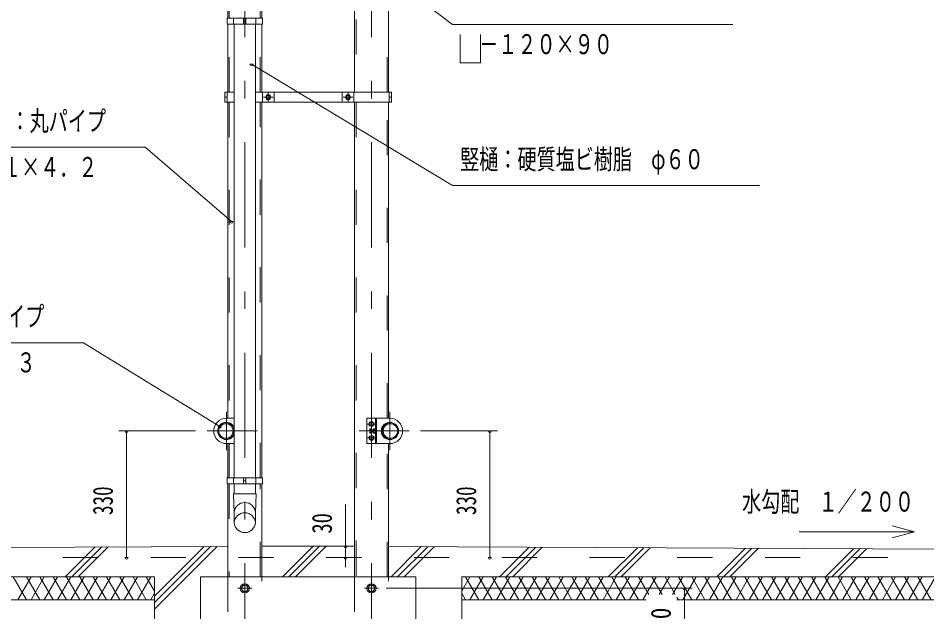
# Model space of a CAD drawing. Units: millimetres, scale not verified. Extents: x -33157 to 33170, y -14700 to 14700.
# Drawn here: x 20352 to 28634, y 1038 to 6454 of the extents above; entities that cross this region are included whole.
import ezdxf
from ezdxf.enums import TextEntityAlignment as Align

# ---------------------------------------------------------------- set-up
doc = ezdxf.new("R2010")
doc.units = ezdxf.units.MM
doc.header["$LTSCALE"] = 80
doc.linetypes.add('USER2', pattern=[10, 4, -6])
doc.linetypes.add('USER3', pattern=[24, 12, -5, 2, -5])
for name, color, linetype, lineweight in [('0-6_2-02BOLD', 7, 'Continuous', 18), ('0-7_2-12HIDDEN', 3, 'USER2', 18), ('0-8_2-22CENTER', 3, 'USER3', 18), ('0-9_2-42THIN', 4, 'Continuous', 18), ('0-A_2-52DIM', 3, 'Continuous', 18), ('0-B_2-62HATCH', 2, 'Continuous', 18)]:
    doc.layers.add(name, color=color, linetype=linetype, lineweight=lineweight)
doc.styles.add('ＭＳ ゴシック', font='')
doc.styles.get('ＭＳ ゴシック').set_extended_font_data('MS Gothic')

msp = doc.modelspace()

# ---------------------------------------------------------------- linework, layer by layer
at = {"layer": '0-6_2-02BOLD'}
for p, q in [((22261.59, 6453.9), (22261.59, 7241.41)), ((23416.6, 5778.4), (23416.6, 7241.41)), ((23728.45, 7241.41), (23728.45, 5778.4)), ((22573.44, 6543.06), (22573.44, 6453.9)), ((22261.59, 5778.4), (22261.59, 6397.9)), ((22315.66, 6397.9), (22315.66, 6453.9)), ((22321.26, 2260.9), (22321.26, 6397.9)), ((22406.84, 6453.9), (22406.84, 6397.9)), ((22428.2, 6425.9), (22406.84, 6425.9)), ((22428.2, 6397.9), (22428.2, 6453.9)), ((22513.79, 6397.9), (22513.79, 2260.9)), ((22519.34, 6453.9), (22519.34, 6397.9)), ((22573.44, 6397.9), (22573.44, 5778.4)), ((22256, 5732.91), (22234.65, 5732.91)), ((22256, 5687.41), (22256, 5778.4)), ((22579.05, 5778.4), (22579.05, 5687.41)), ((22684.05, 5687.41), (22684.05, 5778.4)), ((23305.99, 5778.4), (23305.99, 5687.41)), ((23410.99, 5687.41), (23410.99, 5778.4)), ((23734.04, 5778.4), (23734.04, 5687.41)), ((23734.04, 5732.91), (23755.38, 5732.91)), ((22261.59, 2803.4), (22261.59, 5687.41)), ((22573.44, 5687.41), (22573.44, 2260.9)), ((23416.6, 1357.9), (23416.6, 5687.41)), ((23728.45, 5687.41), (23728.45, 2803.4)), ((22321.26, 2803.4), (22249.52, 2803.4)), ((23607.52, 2803.4), (23607.52, 2572.4)), ((23572.52, 2698.01), (23560.29, 2698.01)), ((23560.29, 2677.8), (23572.52, 2677.8)), ((23590.02, 2698.4), (23572.52, 2698.4)), ((23572.52, 2677.4), (23590.02, 2677.4)), ((23607.52, 2698.01), (23591.79, 2698.01)), ((23591.79, 2677.8), (23607.52, 2677.8)), ((23607.52, 2667.7), (23591.79, 2667.7)), ((23666.32, 2677.4), (23662.47, 2677.4)), ((22249.52, 2572.4), (22321.26, 2572.4)), ((22261.59, 2260.9), (22261.59, 2572.4)), ((23728.45, 2572.4), (23728.45, 1357.9)), ((22315.66, 2204.9), (22315.66, 2260.9)), ((22406.84, 2204.9), (22406.84, 2260.9)), ((22428.2, 2260.9), (22428.2, 2204.9)), ((22519.34, 2260.9), (22519.34, 2204.9)), ((22261.59, 1357.9), (22261.59, 2204.9)), ((22321.24, 2204.9), (22321.24, 2115.78)), ((22406.84, 2232.9), (22428.2, 2232.9)), ((22513.74, 2204.9), (22513.74, 2115.78)), ((22573.44, 2204.9), (22573.44, 1357.9)), ((22261.59, 1634.25), (15960.02, 1602.9)), ((22015.02, 1357.9), (22015.02, 482.9)), ((24395.02, 1357.9), (24395.02, 482.9)), ((24395.02, 1357.9), (30030.02, 1357.9)), ((26075.01, 1147.9), (24395.02, 1147.9))]:
    msp.add_line(p, q, dxfattribs=at)
for points in [[(22579.04, 6453.9), (22579.04, 6397.9), (22256, 6397.9), (22256, 6453.9)], [(22613.61, 5722.81), (22613.61, 5743.01), (22631.11, 5753.12), (22648.61, 5743.01), (22648.61, 5722.81), (22631.11, 5712.69)], [(23341.43, 5722.81), (23341.43, 5743.01), (23358.92, 5753.12), (23376.43, 5743.01), (23376.43, 5722.81), (23358.92, 5712.69)], [(23590.02, 2740.8), (23572.52, 2730.69), (23555.02, 2740.8), (23555.02, 2761.01), (23572.52, 2771.11), (23590.02, 2761.01)], [(23558.52, 2705.05), (23558.52, 2670.75), (23560.29, 2667.7), (23572.52, 2667.7), (23572.52, 2708.11), (23560.29, 2708.11)], [(23590.02, 2614.8), (23572.52, 2604.69), (23555.02, 2614.8), (23555.02, 2635), (23572.52, 2645.11), (23590.02, 2635)], [(22256, 2204.9), (22579.04, 2204.9), (22579.04, 2260.9), (22256, 2260.9)], [(22434.7, 1282.65), (22451.87, 1252.9), (22434.7, 1223.15), (22400.34, 1223.15), (22383.17, 1252.9), (22400.34, 1282.65)], [(23589.7, 1282.65), (23555.34, 1282.65), (23538.17, 1252.9), (23555.34, 1223.15), (23589.7, 1223.15), (23606.87, 1252.9)]]:
    msp.add_lwpolyline(points, close=True, dxfattribs=at)
for points in [[(22321.26, 5778.4), (22234.65, 5778.4), (22234.65, 5687.41), (22321.26, 5687.41)], [(22513.79, 5778.4), (23755.38, 5778.4), (23755.38, 5687.41), (22513.79, 5687.41)], [(23740.52, 2803.4), (23530.53, 2803.4), (23530.53, 2572.4), (23740.52, 2572.4)], [(23591.79, 2667.7), (23590.02, 2670.75), (23590.02, 2705.05), (23591.79, 2708.11), (23607.52, 2708.11)], [(23662.47, 2698.4), (23666.32, 2698.4), (23669.82, 2694.9), (23669.82, 2680.9), (23666.32, 2677.41), (23666.32, 2698.4)], [(22321.26, 1851.51), (22321.26, 1941.96), (22314.25, 2115.79), (22520.75, 2115.79)], [(22520.75, 2115.79), (22513.76, 1941.96), (22513.76, 1851.51)], [(15960.02, 1602.9), (15960.02, 1147.9), (21595.02, 1147.9)], [(22573.44, 1635.81), (22995.02, 1637.9), (23416.6, 1635.81)], [(23728.45, 1634.25), (30030.02, 1602.9), (30030.02, 1147.9), (26355.02, 1147.9)], [(21595.02, 482.9), (21595.02, 1357.9), (15960.02, 1357.9)], [(23975.02, 482.9), (23975.02, 1357.9), (22015.02, 1357.9)]]:
    msp.add_lwpolyline(points, dxfattribs=at)
for centre, radius in [((22631.11, 5732.91), 21.88), ((22631.11, 5732.91), 17.15), ((23358.92, 5732.91), 21.88), ((23358.92, 5732.91), 17.15), ((22245.49, 2687.9), 74.72), ((22245.49, 2687.9), 66.67), ((23572.52, 2750.9), 21.88), ((23572.52, 2750.9), 17.15), ((23740.52, 2687.9), 78.75), ((23744.55, 2687.9), 74.72), ((23744.55, 2687.9), 66.67), ((23572.52, 2624.9), 21.88), ((23572.52, 2624.9), 17.15), ((22417.52, 1252.9), 42), ((22417.52, 1252.9), 28.88), ((23572.52, 1252.9), 42), ((23572.52, 1252.9), 28.88)]:
    msp.add_circle(centre, radius, dxfattribs=at)
for centre, radius, start, end in [((22249.52, 2687.9), 115.5, 90, 270), ((22249.52, 2687.9), 78.75, 24.35744, 335.64256), ((23740.52, 2687.9), 115.5, 270, 90), ((23588.3, 2687.91), 29.79, 160.17088, 199.83133), ((23566.63, 2703.06), 8.11, 180, 218.54623), ((23566.63, 2672.75), 8.11, 141.46857, 180), ((23619.8, 2687.9), 29.79, 160.16867, 199.82912), ((23598.13, 2703.06), 8.11, 180, 218.53143), ((23598.13, 2672.75), 8.11, 141.45377, 180), ((22417.52, 1938.53), 96.43, 3.55867, 176.44133), ((22417.52, 1845.52), 96.43, 3.55867, 176.44133), ((22417.52, 1857.5), 96.44, 183.56303, 356.43697)]:
    msp.add_arc(centre, radius, start, end, dxfattribs=at)
at = {"layer": '0-7_2-12HIDDEN'}
for p, q in [((22276.29, 6453.9), (22276.29, 7241.41)), ((23431.3, 7241.41), (23431.3, 5778.4)), ((23713.75, 5778.4), (23713.75, 7241.41)), ((22558.74, 6453.9), (22558.74, 6537.72)), ((22276.29, 5778.4), (22276.29, 6397.9)), ((22558.74, 5778.4), (22558.74, 6397.9)), ((22276.29, 5687.41), (22276.29, 2803.4)), ((22558.74, 2260.9), (22558.74, 5687.41)), ((23431.3, 5687.41), (23431.3, 1357.9)), ((23713.75, 2803.4), (23713.75, 5687.41)), ((23618.72, 2572.4), (23618.72, 2803.4)), ((22276.29, 2572.4), (22276.29, 2260.9)), ((23713.75, 1357.9), (23713.75, 2572.4)), ((22276.29, 2204.9), (22276.29, 1357.9)), ((22558.74, 1357.9), (22558.74, 2204.9)), ((15960.02, 1532.9), (30030.02, 1532.9)), ((22261.59, 1357.9), (22261.59, 517.9))]:
    msp.add_line(p, q, dxfattribs=at)
for points in [[(22261.59, 517.9), (22573.44, 517.9), (22573.44, 1357.9)], [(23416.6, 1357.9), (23416.6, 517.9), (23728.45, 517.9), (23728.45, 1357.9)]]:
    msp.add_lwpolyline(points, dxfattribs=at)
at = {"layer": '0-8_2-22CENTER'}
for p, q in [((22417.52, 7241.41), (22417.52, -1827.1)), ((23572.52, 7241.41), (23572.52, -1827.1)), ((22587.36, 5732.91), (22674.87, 5732.91)), ((22631.11, 5776.65), (22631.11, 5689.16)), ((23402.68, 5732.91), (23315.17, 5732.91)), ((23358.92, 5776.65), (23358.92, 5689.16)), ((22249.52, 2862.9), (22249.52, 2512.9)), ((23740.52, 2512.9), (23740.52, 2862.9)), ((23616.27, 2750.9), (23528.77, 2750.9)), ((22529.52, 2687.9), (22074.52, 2687.9)), ((23915.52, 2687.9), (23460.52, 2687.9)), ((23526.48, 2624.9), (23616.27, 2624.9)), ((22480.52, 1252.9), (22354.52, 1252.9)), ((23635.52, 1252.9), (23509.52, 1252.9))]:
    msp.add_line(p, q, dxfattribs=at)
at = {"layer": '0-9_2-42THIN'}
for p, q in [((23572.52, 2695.6), (23590.02, 2695.6)), ((23590.02, 2680.2), (23572.52, 2680.2)), ((23669.12, 2695.6), (23662.14, 2695.6)), ((23662.14, 2680.2), (23669.12, 2680.2))]:
    msp.add_line(p, q, dxfattribs=at)
at = {"layer": '0-A_2-52DIM'}
for p, q in [((22492.98, 6033), (22464.98, 6033)), ((24310.38, 4926.09), (22478.98, 6033)), ((19550.12, 5275.48), (21510.12, 5275.48)), ((21510.12, 5275.48), (22297.07, 4597.82)), ((24310.38, 4926.09), (27110.38, 4926.09)), ((22311.08, 4597.82), (22283.08, 4597.82)), ((20947.52, 3492.9), (18987.52, 3492.9)), ((22189.19, 2728.79), (20947.52, 3492.9)), ((21969.52, 2687.9), (21269.52, 2687.9)), ((21353.52, 2687.9), (21325.52, 2687.9)), ((21339.52, 2687.9), (21339.52, 1532.9)), ((22203.19, 2728.79), (22175.19, 2728.79)), ((24720.52, 2687.9), (24020.52, 2687.9)), ((24664.52, 2687.9), (24636.52, 2687.9)), ((24650.52, 1532.9), (24650.52, 2687.9)), ((23335.97, 1445.03), (23335.97, 2015.9)), ((28317.6, 1713.33), (28520.44, 1767.69)), ((23391.7, 1637.9), (23084.75, 1637.9)), ((23349.97, 1637.9), (23321.97, 1637.9)), ((21353.52, 1532.9), (21325.52, 1532.9)), ((23349.97, 1532.9), (23321.97, 1532.9)), ((24664.52, 1532.9), (24636.52, 1532.9)), ((26495.02, 1252.9), (23705.52, 1252.9)), ((26439.02, 1252.9), (26411.02, 1252.9)), ((26425.02, 104.9), (26425.02, 1252.9))]:
    msp.add_line(p, q, dxfattribs=at)
for points in [[(26865.38, 6396.09), (24310.38, 6396.09), (23221.82, 7220.38)], [(24564.68, 6303.61), (24564.68, 6046.09), (24380.37, 6046.09), (24380.37, 6303.61)], [(27470.45, 1767.69), (28520.44, 1767.69), (28317.6, 1822.04)]]:
    msp.add_lwpolyline(points, dxfattribs=at)
for centre in [(22478.98, 6033), (22297.08, 4597.82), (21339.52, 2687.9), (22189.19, 2728.79), (24650.52, 2687.9), (23335.97, 1637.9), (21339.52, 1532.9), (23335.97, 1532.9), (24650.52, 1532.9), (26425.02, 1252.9)]:
    msp.add_arc(centre, 14, 180, 0, dxfattribs=at)
at = {"layer": '0-B_2-62HATCH'}
for p, q in [((20780.73, 1357.9), (21051.06, 1628.23)), ((21110.75, 1628.53), (20840.13, 1357.9)), ((20899.52, 1357.9), (21170.44, 1628.83)), ((21595.02, 1063.45), (22165.35, 1633.77)), ((22105.65, 1633.48), (21595.02, 1122.85)), ((21595.02, 1182.24), (22045.96, 1633.18)), ((22760.63, 1357.9), (23040.4, 1637.68)), ((23099.5, 1637.38), (22820.02, 1357.9)), ((22879.42, 1357.9), (23158.61, 1637.09)), ((24025.45, 1632.78), (23750.58, 1357.9)), ((23809.97, 1357.9), (24084.55, 1632.48)), ((24143.66, 1632.19), (23869.37, 1357.9)), ((24740.53, 1357.9), (25010.5, 1627.88)), ((25069.6, 1627.58), (24799.92, 1357.9)), ((24859.32, 1357.9), (25128.7, 1627.29)), ((25730.48, 1357.9), (25995.55, 1622.97)), ((25789.88, 1357.9), (26054.65, 1622.68)), ((26113.75, 1622.39), (25849.27, 1357.9)), ((26720.43, 1357.9), (26980.59, 1618.07)), ((27039.7, 1617.78), (26779.82, 1357.9)), ((26839.22, 1357.9), (27098.8, 1617.49)), ((27710.37, 1357.9), (27965.65, 1613.17)), ((28024.74, 1612.88), (27769.77, 1357.9)), ((27829.17, 1357.9), (28083.85, 1612.59)), ((20428.69, 1147.9), (20307.45, 1357.9)), ((20347.87, 1147.9), (20469.11, 1357.9)), ((20428.69, 1357.9), (20549.94, 1147.9)), ((20590.35, 1357.9), (20469.11, 1147.9)), ((20671.18, 1147.9), (20549.94, 1357.9)), ((20590.35, 1147.9), (20711.59, 1357.9)), ((20671.18, 1357.9), (20792.42, 1147.9)), ((20832.84, 1357.9), (20711.59, 1147.9)), ((20913.67, 1147.9), (20792.42, 1357.9)), ((20832.84, 1147.9), (20954.08, 1357.9)), ((20913.67, 1357.9), (21034.91, 1147.9)), ((21075.32, 1357.9), (20954.08, 1147.9)), ((21156.15, 1147.9), (21034.91, 1357.9)), ((21075.32, 1147.9), (21196.57, 1357.9)), ((21156.16, 1357.9), (21277.4, 1147.9)), ((21317.81, 1357.9), (21196.57, 1147.9)), ((21398.64, 1147.9), (21277.4, 1357.9)), ((21317.81, 1147.9), (21439.05, 1357.9)), ((21398.64, 1357.9), (21519.88, 1147.9)), ((21560.3, 1357.9), (21439.05, 1147.9)), ((21595.02, 1227.77), (21519.88, 1357.9)), ((24395.02, 1227.79), (24470.15, 1357.9)), ((24429.73, 1357.9), (24550.98, 1147.9)), ((24591.39, 1357.9), (24470.14, 1147.9)), ((24550.98, 1357.9), (24672.22, 1147.9)), ((24591.39, 1147.9), (24712.63, 1357.9)), ((24793.46, 1147.9), (24672.22, 1357.9)), ((24712.63, 1147.9), (24833.87, 1357.9)), ((24793.46, 1357.9), (24914.7, 1147.9)), ((24955.12, 1357.9), (24833.87, 1147.9)), ((25035.95, 1147.9), (24914.7, 1357.9)), ((24955.12, 1147.9), (25076.36, 1357.9)), ((25035.95, 1357.9), (25157.19, 1147.9)), ((25197.61, 1357.9), (25076.36, 1147.9)), ((25278.44, 1147.9), (25157.19, 1357.9)), ((25197.61, 1147.9), (25318.85, 1357.9)), ((25278.44, 1357.9), (25399.67, 1147.9)), ((25440.09, 1357.9), (25318.85, 1147.9)), ((25520.92, 1147.9), (25399.68, 1357.9)), ((25440.09, 1147.9), (25561.33, 1357.9)), ((25520.92, 1357.9), (25642.17, 1147.9)), ((25682.58, 1357.9), (25561.34, 1147.9)), ((25763.41, 1147.9), (25642.17, 1357.9)), ((25682.58, 1147.9), (25803.82, 1357.9)), ((25884.65, 1147.9), (25763.41, 1357.9)), ((25925.07, 1357.9), (25803.82, 1147.9)), ((25884.65, 1357.9), (26005.9, 1147.9)), ((26046.31, 1357.9), (25925.07, 1147.9)), ((26099.19, 1196.31), (26005.9, 1357.9)), ((26046.31, 1147.9), (26167.55, 1357.9)), ((26127.14, 1357.9), (26220.44, 1196.31)), ((26195.51, 1196.31), (26288.8, 1357.9)), ((26248.38, 1357.9), (26341.67, 1196.31)), ((26316.75, 1196.31), (26410.04, 1357.9)), ((26369.63, 1357.9), (26490.87, 1147.9)), ((26531.29, 1357.9), (26410.04, 1147.9)), ((26612.12, 1147.9), (26490.87, 1357.9)), ((26531.29, 1147.9), (26652.53, 1357.9)), ((26612.12, 1357.9), (26733.35, 1147.9)), ((26773.77, 1357.9), (26652.53, 1147.9)), ((26854.6, 1147.9), (26733.36, 1357.9)), ((26773.77, 1147.9), (26895.01, 1357.9)), ((26854.6, 1357.9), (26975.85, 1147.9)), ((27016.26, 1357.9), (26895.02, 1147.9)), ((27097.09, 1147.9), (26975.85, 1357.9)), ((27016.26, 1147.9), (27137.5, 1357.9)), ((27097.09, 1357.9), (27218.33, 1147.9)), ((27258.75, 1357.9), (27137.5, 1147.9)), ((27339.58, 1147.9), (27218.34, 1357.9)), ((27258.75, 1147.9), (27379.99, 1357.9)), ((27339.58, 1357.9), (27460.82, 1147.9)), ((27501.23, 1357.9), (27379.99, 1147.9)), ((27582.06, 1147.9), (27460.82, 1357.9)), ((27501.23, 1147.9), (27622.48, 1357.9)), ((27582.07, 1357.9), (27703.31, 1147.9)), ((27743.72, 1357.9), (27622.48, 1147.9)), ((27703.31, 1357.9), (27824.55, 1147.9)), ((27743.72, 1147.9), (27864.97, 1357.9)), ((27945.8, 1147.9), (27824.55, 1357.9)), ((27864.97, 1147.9), (27986.21, 1357.9)), ((27945.8, 1357.9), (28067.04, 1147.9)), ((28107.45, 1357.9), (27986.21, 1147.9)), ((28188.28, 1147.9), (28067.04, 1357.9)), ((28107.45, 1147.9), (28228.7, 1357.9)), ((28188.28, 1357.9), (28309.53, 1147.9)), ((28349.94, 1357.9), (28228.7, 1147.9)), ((28430.77, 1147.9), (28309.53, 1357.9)), ((28349.94, 1147.9), (28471.19, 1357.9)), ((28430.77, 1357.9), (28552.02, 1147.9)), ((28592.43, 1357.9), (28471.18, 1147.9)), ((28552.02, 1357.9), (28673.26, 1147.9)), ((28592.43, 1147.9), (28713.67, 1357.9)), ((21560.3, 1147.9), (21595.02, 1208.04)), ((24429.73, 1147.9), (24395.02, 1208.02)), ((26369.63, 1147.9), (26355.02, 1173.2))]:
    msp.add_line(p, q, dxfattribs=at)

# ---------------------------------------------------------------- texts
at = {"layer": '0-A_2-52DIM', "color": 7, "style": 'ＭＳ ゴシック', "width": 0.7}
for s, p in [('\u3000－１２０×９０', (24380.37, 6070.96)), ('柱・梁：丸パイプ', (19760.12, 5370.36)), ('竪樋：硬質塩ビ樹脂\u3000φ６０', (24380.38, 5020.97)), ('φ８９．１×４．２', (19550.12, 4950.35)), ('車止め：丸パイプ', (19197.52, 3587.78)), ('φ４２．７×２．３', (18987.52, 3167.77)), ('水勾配\u3000１／２００', (26950.3, 1897.56))]:
    msp.add_text(s, height=182.3, dxfattribs=at).set_placement(p, align=Align.BOTTOM_LEFT)
at = {"layer": '0-A_2-52DIM', "color": 7, "style": 'ＭＳ ゴシック'}
for s, width, p in [('330', 0.7, (21269.52, 1921.65)), ('330', 0.7, (24580.53, 1921.65)), ('30', 0.75, (23265.97, 1752.26)), ('170', 0.85, (26355.02, 760.12))]:
    msp.add_text(s, height=182.3, rotation=90, dxfattribs=dict(at, width=width)).set_placement(p, align=Align.BOTTOM_LEFT)

doc.saveas('drawing.dxf')
